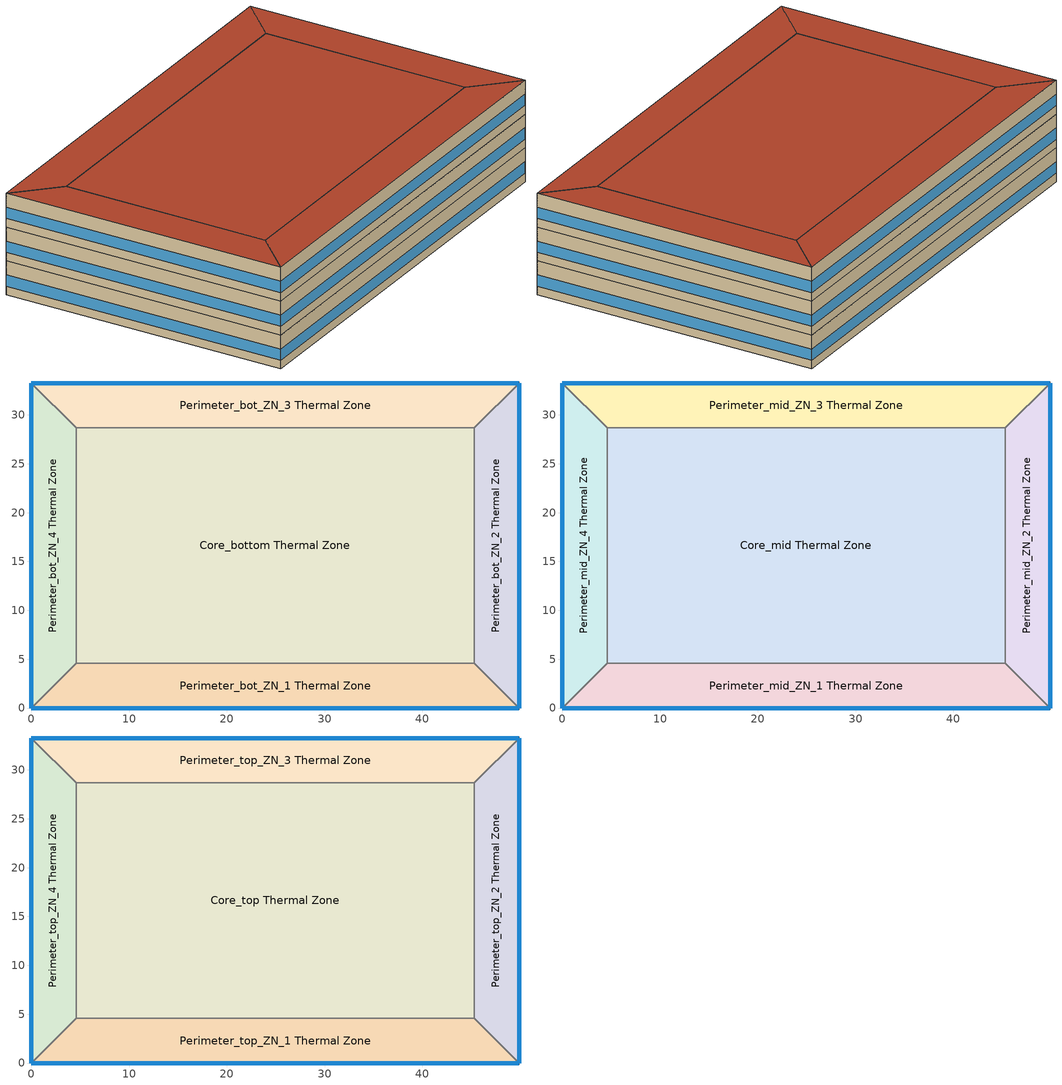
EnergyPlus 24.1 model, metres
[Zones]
Core_bottom Thermal Zone
 floor adiabatic (Interior Floor): 45.34,28.7 45.34,4.57 4.57,4.57 4.57,28.7 z0
 wall to Perimeter_bot_ZN_2 Thermal Zone (Interior Wall): 45.34,4.57 45.34,28.7 z0:3.96
 wall to Perimeter_bot_ZN_3 Thermal Zone (Interior Wall): 45.34,28.7 4.57,28.7 z0:3.96
 wall to Perimeter_bot_ZN_1 Thermal Zone (Interior Wall): 4.57,4.57 45.34,4.57 z0:3.96
 wall to Perimeter_bot_ZN_4 Thermal Zone (Interior Wall): 4.57,28.7 4.57,4.57 z0:3.96
Perimeter_bot_ZN_1 Thermal Zone
 floor ground (Perimeter_bot_ZN_1_Floor): 45.34,4.57 49.91,0 0,0 4.57,4.57 z0
 wall outside (Exterior Wall): 0,0 49.91,0 z0:3.96
 wall to Perimeter_bot_ZN_2 Thermal Zone (Interior Wall): 49.91,0 45.34,4.57 z0:3.96
 wall to Perimeter_bot_ZN_4 Thermal Zone (Interior Wall): 4.57,4.57 0,0 z0:3.96
 window (Exterior Window): 0,0 49.91,0 z1.02:2.33
Perimeter_bot_ZN_2 Thermal Zone
 floor ground (Perimeter_bot_ZN_2_Floor): 49.91,33.27 49.91,0 45.34,4.57 45.34,28.7 z0
 wall outside (Exterior Wall): 49.91,0 49.91,33.27 z0:3.96
 wall to Perimeter_bot_ZN_3 Thermal Zone (Interior Wall): 49.91,33.27 45.34,28.7 z0:3.96
 window (Exterior Window): 49.91,0 49.91,33.27 z1.02:2.33
Perimeter_bot_ZN_3 Thermal Zone
 floor ground (Perimeter_bot_ZN_3_Floor): 49.91,33.27 45.34,28.7 4.57,28.7 0,33.27 z0
 wall outside (Exterior Wall): 49.91,33.27 0,33.27 z0:3.96
 wall to Perimeter_bot_ZN_4 Thermal Zone (Interior Wall): 0,33.27 4.57,28.7 z0:3.96
 window (Exterior Window): 49.91,33.27 0,33.27 z1.02:2.33
Perimeter_bot_ZN_4 Thermal Zone
 floor ground (Perimeter_bot_ZN_4_Floor): 0,33.27 4.57,28.7 4.57,4.57 0,0 z0
 wall outside (Exterior Wall): 0,33.27 0,0 z0:3.96
 window (Exterior Window): 0,33.27 0,0 z1.02:2.33
Core_mid Thermal Zone
 floor to Core_bottom Thermal Zone (Interior Floor): 45.34,28.7 45.34,4.57 4.57,4.57 4.57,28.7 z3.96
 wall to Perimeter_mid_ZN_2 Thermal Zone (Interior Wall): 45.34,4.57 45.34,28.7 z3.96:7.92
 wall to Perimeter_mid_ZN_3 Thermal Zone (Interior Wall): 45.34,28.7 4.57,28.7 z3.96:7.92
 wall to Perimeter_mid_ZN_1 Thermal Zone (Interior Wall): 4.57,4.57 45.34,4.57 z3.96:7.92
 wall to Perimeter_mid_ZN_4 Thermal Zone (Interior Wall): 4.57,28.7 4.57,4.57 z3.96:7.92
Perimeter_mid_ZN_1 Thermal Zone
 floor to Perimeter_bot_ZN_1 Thermal Zone (Interior Floor): 45.34,4.57 49.91,0 0,0 4.57,4.57 z3.96
 wall outside (Exterior Wall): 0,0 49.91,0 z3.96:7.92
 wall to Perimeter_mid_ZN_2 Thermal Zone (Interior Wall): 49.91,0 45.34,4.57 z3.96:7.92
 wall to Perimeter_mid_ZN_4 Thermal Zone (Interior Wall): 4.57,4.57 0,0 z3.96:7.92
 window (Exterior Window): 0,0 49.91,0 z4.98:6.29
Perimeter_mid_ZN_2 Thermal Zone
 floor to Perimeter_bot_ZN_2 Thermal Zone (Interior Floor): 49.91,33.27 49.91,0 45.34,4.57 45.34,28.7 z3.96
 wall outside (Exterior Wall): 49.91,0 49.91,33.27 z3.96:7.92
 wall to Perimeter_mid_ZN_3 Thermal Zone (Interior Wall): 49.91,33.27 45.34,28.7 z3.96:7.92
 window (Exterior Window): 49.91,0 49.91,33.27 z4.98:6.29
Perimeter_mid_ZN_3 Thermal Zone
 floor to Perimeter_bot_ZN_3 Thermal Zone (Interior Floor): 49.91,33.27 45.34,28.7 4.57,28.7 0,33.27 z3.96
 wall outside (Exterior Wall): 49.91,33.27 0,33.27 z3.96:7.92
 wall to Perimeter_mid_ZN_4 Thermal Zone (Interior Wall): 0,33.27 4.57,28.7 z3.96:7.92
 window (Exterior Window): 49.91,33.27 0,33.27 z4.98:6.29
Perimeter_mid_ZN_4 Thermal Zone
 floor to Perimeter_bot_ZN_4 Thermal Zone (Interior Floor): 0,33.27 4.57,28.7 4.57,4.57 0,0 z3.96
 wall outside (Exterior Wall): 0,33.27 0,0 z3.96:7.92
 window (Exterior Window): 0,33.27 0,0 z4.98:6.29
Core_top Thermal Zone
 floor to Core_mid Thermal Zone (Interior Floor): 45.34,28.7 45.34,4.57 4.57,4.57 4.57,28.7 z7.92
 wall to Perimeter_top_ZN_2 Thermal Zone (Interior Wall): 45.34,4.57 45.34,28.7 z7.92:11.89
 wall to Perimeter_top_ZN_3 Thermal Zone (Interior Wall): 45.34,28.7 4.57,28.7 z7.92:11.89
 wall to Perimeter_top_ZN_1 Thermal Zone (Interior Wall): 4.57,4.57 45.34,4.57 z7.92:11.89
 wall to Perimeter_top_ZN_4 Thermal Zone (Interior Wall): 4.57,28.7 4.57,4.57 z7.92:11.89
 roof outside (Exterior Roof): 45.34,4.57 45.34,28.7 4.57,28.7 4.57,4.57 z11.89
Perimeter_top_ZN_1 Thermal Zone
 floor to Perimeter_mid_ZN_1 Thermal Zone (Interior Floor): 45.34,4.57 49.91,0 0,0 4.57,4.57 z7.92
 wall outside (Exterior Wall): 0,0 49.91,0 z7.92:11.89
 wall to Perimeter_top_ZN_2 Thermal Zone (Interior Wall): 49.91,0 45.34,4.57 z7.92:11.89
 wall to Perimeter_top_ZN_4 Thermal Zone (Interior Wall): 4.57,4.57 0,0 z7.92:11.89
 window (Exterior Window): 0,0 49.91,0 z8.95:10.25
 roof outside (Exterior Roof): 49.91,0 45.34,4.57 4.57,4.57 0,0 z11.89
Perimeter_top_ZN_2 Thermal Zone
 floor to Perimeter_mid_ZN_2 Thermal Zone (Interior Floor): 49.91,33.27 49.91,0 45.34,4.57 45.34,28.7 z7.92
 wall outside (Exterior Wall): 49.91,0 49.91,33.27 z7.92:11.89
 wall to Perimeter_top_ZN_3 Thermal Zone (Interior Wall): 49.91,33.27 45.34,28.7 z7.92:11.89
 window (Exterior Window): 49.91,0 49.91,33.27 z8.95:10.25
 roof outside (Exterior Roof): 49.91,0 49.91,33.27 45.34,28.7 45.34,4.57 z11.89
Perimeter_top_ZN_3 Thermal Zone
 floor to Perimeter_mid_ZN_3 Thermal Zone (Interior Floor): 49.91,33.27 45.34,28.7 4.57,28.7 0,33.27 z7.92
 wall outside (Exterior Wall): 49.91,33.27 0,33.27 z7.92:11.89
 wall to Perimeter_top_ZN_4 Thermal Zone (Interior Wall): 0,33.27 4.57,28.7 z7.92:11.89
 window (Exterior Window): 49.91,33.27 0,33.27 z8.95:10.25
 roof outside (Exterior Roof): 45.34,28.7 49.91,33.27 0,33.27 4.57,28.7 z11.89
Perimeter_top_ZN_4 Thermal Zone
 floor to Perimeter_mid_ZN_4 Thermal Zone (Interior Floor): 0,33.27 4.57,28.7 4.57,4.57 0,0 z7.92
 wall outside (Exterior Wall): 0,33.27 0,0 z7.92:11.89
 window (Exterior Window): 0,33.27 0,0 z8.95:10.25
 roof outside (Exterior Roof): 0,0 4.57,4.57 4.57,28.7 0,33.27 z11.89
[Building]
Ref Bldg Medium Office New2004_v1.3_5.0: North Axis {deg}=0; Terrain=City; Loads Convergence Tolerance Value {W}=0.04; Temperature Convergence Tolerance Value {deltaC}=0.2; Solar Distribution=FullExterior; Maximum Number of Warmup Days=25; Minimum Number of Warmup Days=6
[Site:Location]
Site:Location=Victoria; Latitude {N+ S-}=48.65; Longitude {W- E+}=-123.43; Time Zone Relative to GMT {GMT+/-}=-8; Elevation {m}=19.5
[SIZINGPERIOD:WEATHERFILECONDITIONTYPE] Use Weather File Daylight Saving Period=Yes
Name | Period Selection | Day of Week for Start Day | Use Weather File Rain and Snow Indicators
EPW_peak_cool | SummerExtreme | SummerDesignDay | Yes
EPW_peak_heat | WinterExtreme | WinterDesignDay | No
[MATERIAL] Thermal Absorptance=0.9
Name | Roughness | Thickness {m} | Conductivity {W/m-K} | Density {kg/m3} | Specific Heat {J/kg-K} | Solar Absorptance | Visible Absorptance
1/2IN Gypsum | Smooth | 0.0127 | 0.16 | 784.9 | 830 | 0.4 | 0.4
1IN Stucco | Smooth | 0.0253 | 0.6918 | 1858 | 837 | 0.7 | 0.92
Floor Mass | MediumRough | %floorThc% | 1.326 | 1400 | 1000 | 0.7 | 0.7
gypsum board | Smooth | 0.0127 | 0.16 | 800 | 1090 | 0.7 | 0.5
Roof Surface | Smooth | 0.0008 | 45.28 | 7824 | 500 | 0.7 | 0.7
Typical Roof Insulation | Smooth | %roofInsThc% | 0.049 | 265 | 836.8 | 0.7 | 0.7
Typical Wall Insulation | Smooth | %wallInsThc% | 0.049 | 265 | 836.8 | 0.7 | 0.7
Wall Mass | Rough | %wallThc% | 1.311 | 1400 | 1000 | 0.7 | 0.7
[MATERIAL:NOMASS] Roughness=Smooth; Thermal Absorptance=0.9; Solar Absorptance=0.7
Name | Thermal Resistance {m2-K/W} | Visible Absorptance
Typical Carpet Pad | 0.21648 | 0.8
Interior Insulation | 1 | 0.7
[WINDOWMATERIAL:SIMPLEGLAZINGSYSTEM]
SimpleGlazing: U-Factor {W/m2-K}=2.2; Solar Heat Gain Coefficient=%SHGCw%; Visible Transmittance=0.7
[CONSTRUCTION]
Exterior Roof: Roof Surface, Typical Roof Insulation, Wall Mass
Exterior Wall: 1IN Stucco, Typical Wall Insulation, Wall Mass, 1/2IN Gypsum
Exterior Window: SimpleGlazing
Interior Floor: Typical Carpet Pad, Floor Mass, Typical Carpet Pad
Interior Wall: gypsum board, Interior Insulation, gypsum board
[CONSTRUCTION:FFACTORGROUNDFLOOR] F-Factor {W/m-K}=0.73
Name | Area {m2} | PerimeterExposed {m}
Perimeter_bot_ZN_1_Floor; Perimeter_bot_ZN_3_Floor | 207.338 | 49.911
Perimeter_bot_ZN_2_Floor | 131.262 | 33.2738
Perimeter_bot_ZN_4_Floor | 131.254 | 33.2738
[Zone] Multiplier=1; Part of Total Floor Area=Yes
Core_bottom Thermal Zone; Core_mid Thermal Zone; Core_top Thermal Zone; Perimeter_bot_ZN_1 Thermal Zone; Perimeter_bot_ZN_2 Thermal Zone; Perimeter_bot_ZN_3 Thermal Zone; Perimeter_bot_ZN_4 Thermal Zone; Perimeter_mid_ZN_1 Thermal Zone; Perimeter_mid_ZN_2 Thermal Zone; Perimeter_mid_ZN_3 Thermal Zone; Perimeter_mid_ZN_4 Thermal Zone; Perimeter_top_ZN_1 Thermal Zone; Perimeter_top_ZN_2 Thermal Zone; Perimeter_top_ZN_3 Thermal Zone; Perimeter_top_ZN_4 Thermal Zone
[Daylighting:Controls] Lighting Control Type=Continuous; Fraction of Lights Controlled by Reference Point 1=1; Illuminance Setpoint at Reference Point 1 {lux}=500
Name | Zone or Space | Glare Calculation Daylighting Reference Point | Glare Calculation Azimuth Angle of View Direction Clockwise from Zone y-Axis {deg} | Daylighting Reference Point 1
Perimeter_bot_ZN_1 Thermal Zone DaylightingControls | Perimeter_bot_ZN_1 Thermal Zone | Daylighting Control 11 | 180 | Daylighting Control 11
Perimeter_bot_ZN_2 Thermal Zone DaylightingControls | Perimeter_bot_ZN_2 Thermal Zone | Daylighting Control 12 | 270 | Daylighting Control 12
Perimeter_bot_ZN_3 Thermal Zone DaylightingControls | Perimeter_bot_ZN_3 Thermal Zone | Daylighting Control 9 | 0 | Daylighting Control 9
Perimeter_bot_ZN_4 Thermal Zone DaylightingControls | Perimeter_bot_ZN_4 Thermal Zone | Daylighting Control 10 | 90 | Daylighting Control 10
Perimeter_mid_ZN_1 Thermal Zone DaylightingControls | Perimeter_mid_ZN_1 Thermal Zone | Daylighting Control 4 | 180 | Daylighting Control 4
Perimeter_mid_ZN_2 Thermal Zone DaylightingControls | Perimeter_mid_ZN_2 Thermal Zone | Daylighting Control 6 | 270 | Daylighting Control 6
Perimeter_mid_ZN_3 Thermal Zone DaylightingControls | Perimeter_mid_ZN_3 Thermal Zone | Daylighting Control 8 | 0 | Daylighting Control 8
Perimeter_mid_ZN_4 Thermal Zone DaylightingControls | Perimeter_mid_ZN_4 Thermal Zone | Daylighting Control 7 | 90 | Daylighting Control 7
Perimeter_top_ZN_1 Thermal Zone DaylightingControls | Perimeter_top_ZN_1 Thermal Zone | Daylighting Control 1 | 180 | Daylighting Control 1
Perimeter_top_ZN_2 Thermal Zone DaylightingControls | Perimeter_top_ZN_2 Thermal Zone | Daylighting Control 2 | 270 | Daylighting Control 2
Perimeter_top_ZN_3 Thermal Zone DaylightingControls | Perimeter_top_ZN_3 Thermal Zone | Daylighting Control 5 | 0 | Daylighting Control 5
Perimeter_top_ZN_4 Thermal Zone DaylightingControls | Perimeter_top_ZN_4 Thermal Zone | Daylighting Control 3 | 90 | Daylighting Control 3
[DESIGNSPECIFICATION:OUTDOORAIR]
Office WholeBuilding - Md Office Outdoor Air Flow: Outdoor Air Method=Sum; Outdoor Air Flow per Person {m3/s-person}=0.0025; Outdoor Air Flow per Zone Floor Area {m3/s-m2}=0.0003; Outdoor Air Flow per Zone {m3/s}=0; Outdoor Air Flow Air Changes per Hour {1/hr}=0; Outdoor Air Schedule=NECB A Fans
[DESIGNSPECIFICATION:ZONEAIRDISTRIBUTION]
Typical ZAD: Zone Air Distribution Effectiveness in Cooling Mode=1; Zone Air Distribution Effectiveness in Heating Mode=1; Zone Air Distribution Effectiveness Schedule=ZAD Schedule; Zone Secondary Recirculation Fraction=0; Minimum Zone Ventilation Efficiency=0
[SIZING:ZONE] Zone Cooling Design Supply Air Temperature Input Method=SupplyAirTemperature; Zone Cooling Design Supply Air Temperature {C}=10; Zone Heating Design Supply Air Temperature Input Method=SupplyAirTemperature; Zone Heating Design Supply Air Temperature {C}=50; Zone Cooling Design Supply Air Humidity Ratio {kgWater/kgDryAir}=0.02; Zone Heating Design Supply Air Humidity Ratio {kgWater/kgDryAir}=0.02; Design Specification Outdoor Air Object=Office WholeBuilding - Md Office Outdoor Air Flow; Zone Cooling Sizing Factor=1.25; Cooling Design Air Flow Method=DesignDay; Cooling Design Air Flow Rate {m3/s}=0; Cooling Minimum Air Flow Fraction=0; Heating Design Air Flow Method=DesignDay; Heating Design Air Flow Rate {m3/s}=0; Heating Maximum Air Flow Fraction=0; Design Specification Zone Air Distribution Object=Typical ZAD; Zone Load Sizing Method=Sensible Load Only No Latent Load; Zone Latent Cooling Design Supply Air Humidity Ratio Input Method=HumidityRatioDifference; Zone Cooling Design Supply Air Humidity Ratio Difference {kgWater/kgDryAir}=0.005; Zone Latent Heating Design Supply Air Humidity Ratio Input Method=HumidityRatioDifference; Zone Humidification Design Supply Air Humidity Ratio Difference {kgWater/kgDryAir}=0.005
Perimeter_mid_ZN_1 Thermal Zone; Perimeter_top_ZN_3 Thermal Zone; Perimeter_mid_ZN_3 Thermal Zone; Perimeter_mid_ZN_2 Thermal Zone; Core_bottom Thermal Zone; Perimeter_top_ZN_2 Thermal Zone; Perimeter_top_ZN_4 Thermal Zone; Perimeter_mid_ZN_4 Thermal Zone; Core_mid Thermal Zone; Perimeter_bot_ZN_3 Thermal Zone; Perimeter_bot_ZN_4 Thermal Zone; Perimeter_top_ZN_1 Thermal Zone; Perimeter_bot_ZN_1 Thermal Zone; Core_top Thermal Zone; Perimeter_bot_ZN_2 Thermal Zone
[ZONECONTROL:THERMOSTAT] Control Type Schedule=Thermostat Control Type 4; Control 1=All Zones Thermostat Dual Setpoint SP Control; Temperature Difference Between Cutout And Setpoint {deltaC}=0
Name | Zone or ZoneList
Perimeter_mid_ZN_1 Thermal Zone Thermostat | Perimeter_mid_ZN_1 Thermal Zone
Perimeter_top_ZN_3 Thermal Zone Thermostat | Perimeter_top_ZN_3 Thermal Zone
Perimeter_mid_ZN_3 Thermal Zone Thermostat | Perimeter_mid_ZN_3 Thermal Zone
Perimeter_mid_ZN_2 Thermal Zone Thermostat | Perimeter_mid_ZN_2 Thermal Zone
Core_bottom Thermal Zone Thermostat | Core_bottom Thermal Zone
Perimeter_top_ZN_2 Thermal Zone Thermostat | Perimeter_top_ZN_2 Thermal Zone
Perimeter_top_ZN_4 Thermal Zone Thermostat | Perimeter_top_ZN_4 Thermal Zone
Perimeter_mid_ZN_4 Thermal Zone Thermostat | Perimeter_mid_ZN_4 Thermal Zone
Core_mid Thermal Zone Thermostat | Core_mid Thermal Zone
Perimeter_bot_ZN_3 Thermal Zone Thermostat | Perimeter_bot_ZN_3 Thermal Zone
Perimeter_bot_ZN_4 Thermal Zone Thermostat | Perimeter_bot_ZN_4 Thermal Zone
Perimeter_top_ZN_1 Thermal Zone Thermostat | Perimeter_top_ZN_1 Thermal Zone
Perimeter_bot_ZN_1 Thermal Zone Thermostat | Perimeter_bot_ZN_1 Thermal Zone
Core_top Thermal Zone Thermostat | Core_top Thermal Zone
Perimeter_bot_ZN_2 Thermal Zone Thermostat | Perimeter_bot_ZN_2 Thermal Zone
[THERMOSTATSETPOINT:DUALSETPOINT]
All Zones Thermostat Dual Setpoint SP Control: Heating Setpoint Temperature Schedule=NECB A Heating; Cooling Setpoint Temperature Schedule=NECB A Cooling
[ZONEHVAC:IDEALLOADSAIRSYSTEM] Maximum Heating Supply Air Temperature {C}=50; Minimum Cooling Supply Air Temperature {C}=10; Maximum Heating Supply Air Humidity Ratio {kgWater/kgDryAir}=0.02; Minimum Cooling Supply Air Humidity Ratio {kgWater/kgDryAir}=0.02; Heating Limit=NoLimit; Cooling Limit=LimitFlowRate; Maximum Cooling Air Flow Rate {m3/s}=autosize; Dehumidification Control Type=Humidistat; Cooling Sensible Heat Ratio=0.7; Humidification Control Type=Humidistat; Design Specification Outdoor Air Object=Office WholeBuilding - Md Office Outdoor Air Flow; Demand Controlled Ventilation Type=None; Outdoor Air Economizer Type=NoEconomizer; Heat Recovery Type=Enthalpy; Sensible Heat Recovery Effectiveness=0; Latent Heat Recovery Effectiveness=0
Perimeter_mid_ZN_1 Thermal Zone Ideal Loads Air System; Perimeter_top_ZN_3 Thermal Zone Ideal Loads Air System; Perimeter_mid_ZN_3 Thermal Zone Ideal Loads Air System; Perimeter_mid_ZN_2 Thermal Zone Ideal Loads Air System; Core_bottom Thermal Zone Ideal Loads Air System; Perimeter_top_ZN_2 Thermal Zone Ideal Loads Air System; Perimeter_top_ZN_4 Thermal Zone Ideal Loads Air System; Perimeter_mid_ZN_4 Thermal Zone Ideal Loads Air System; Core_mid Thermal Zone Ideal Loads Air System; Perimeter_bot_ZN_3 Thermal Zone Ideal Loads Air System; Perimeter_bot_ZN_4 Thermal Zone Ideal Loads Air System; Perimeter_top_ZN_1 Thermal Zone Ideal Loads Air System; Perimeter_bot_ZN_1 Thermal Zone Ideal Loads Air System; Core_top Thermal Zone Ideal Loads Air System; Perimeter_bot_ZN_2 Thermal Zone Ideal Loads Air System
[Zone equipment]
Perimeter_mid_ZN_1 Thermal Zone: Perimeter_mid_ZN_1 Thermal Zone Ideal Loads Air System
Perimeter_top_ZN_3 Thermal Zone: Perimeter_top_ZN_3 Thermal Zone Ideal Loads Air System
Perimeter_mid_ZN_3 Thermal Zone: Perimeter_mid_ZN_3 Thermal Zone Ideal Loads Air System
Perimeter_mid_ZN_2 Thermal Zone: Perimeter_mid_ZN_2 Thermal Zone Ideal Loads Air System
Core_bottom Thermal Zone: Core_bottom Thermal Zone Ideal Loads Air System
Perimeter_top_ZN_2 Thermal Zone: Perimeter_top_ZN_2 Thermal Zone Ideal Loads Air System
Perimeter_top_ZN_4 Thermal Zone: Perimeter_top_ZN_4 Thermal Zone Ideal Loads Air System
Perimeter_mid_ZN_4 Thermal Zone: Perimeter_mid_ZN_4 Thermal Zone Ideal Loads Air System
Core_mid Thermal Zone: Core_mid Thermal Zone Ideal Loads Air System
Perimeter_bot_ZN_3 Thermal Zone: Perimeter_bot_ZN_3 Thermal Zone Ideal Loads Air System
Perimeter_bot_ZN_4 Thermal Zone: Perimeter_bot_ZN_4 Thermal Zone Ideal Loads Air System
Perimeter_top_ZN_1 Thermal Zone: Perimeter_top_ZN_1 Thermal Zone Ideal Loads Air System
Perimeter_bot_ZN_1 Thermal Zone: Perimeter_bot_ZN_1 Thermal Zone Ideal Loads Air System
Core_top Thermal Zone: Core_top Thermal Zone Ideal Loads Air System
Perimeter_bot_ZN_2 Thermal Zone: Perimeter_bot_ZN_2 Thermal Zone Ideal Loads Air System
[WATERHEATER:MIXED]
DHW_heater: Tank Volume {m3}=autosize; Setpoint Temperature Schedule=DHW temp; Deadband Temperature Difference {deltaC}=2; Heater Control Type=Modulate; Heater Maximum Capacity {W}=autosize; Heater Minimum Capacity {W}=0; Heater Ignition Minimum Flow Rate {m3/s}=0; Heater Ignition Delay {s}=0; Heater Fuel Type=DistrictHeatingWater; Heater Thermal Efficiency=1; Off Cycle Parasitic Fuel Consumption Rate {W}=0; Off Cycle Parasitic Heat Fraction to Tank=0; On Cycle Parasitic Fuel Consumption Rate {W}=0; On Cycle Parasitic Heat Fraction to Tank=0; Ambient Temperature Indicator=Outdoors; Off Cycle Loss Fraction to Zone=1; On Cycle Loss Fraction to Zone=1; Peak Use Flow Rate {m3/s}=%dhwRate%; Use Flow Rate Fraction Schedule=NECB A SWH; Cold Water Supply Temperature Schedule=DHW Inlet temp; Use Side Effectiveness=1; Source Side Effectiveness=1; Use Side Design Flow Rate {m3/s}=autosize; Source Side Design Flow Rate {m3/s}=autosize; Indirect Water Heating Recovery Time {hr}=1.5; Source Side Flow Control Mode=IndirectHeatPrimarySetpoint
[WATERHEATER:SIZING]
DHW_heater: Design Mode=PeakDraw; Time Storage Can Meet Peak Draw {hr}=0.5; Time for Tank Recovery {hr}=0.5; Nominal Tank Volume for Autosizing Plant Connections {m3}=1
[EnergyManagementSystem:GlobalVariable]
IDF_Name; Medium_Office
[GENERATOR:PVWATTS]
SolarPV: PVWatts Version=5; DC System Capacity {W}=10000; Module Type=Premium; Array Type=FixedRoofMounted; System Losses=0.14; Array Geometry Type=TiltAzimuth; Tilt Angle {deg}=30; Azimuth Angle {deg}=180; Ground Coverage Ratio=0.4
[ELECTRICLOADCENTER:INVERTER:PVWATTS]
PV Load Center: DC to AC Size Ratio=1.1; Inverter Efficiency=0.96
[ELECTRICLOADCENTER:GENERATORS]
PV Generator: Generator 1=SolarPV; Generator 1 Rated Electric Power Output {W}=10000000; Generator 1 Availability Schedule=Always On Schedule
[ELECTRICLOADCENTER:DISTRIBUTION]
PV Distribution: Generator List=PV Generator; Generator Operation Scheme Type=Baseload; Electrical Buss Type=AlternatingCurrent; Inverter=PV Load Center; Storage Operation Scheme=TrackFacilityElectricDemandStoreExcessOnSite; Maximum Storage State of Charge Fraction=1; Minimum Storage State of Charge Fraction=0
[SCHEDULE:COMPACT]
NECB A Fans: Through: 12/31, For: WinterDesignDay, Until: 24:00, 1, For: SummerDesignDay, Until: 24:00, 1, For: WeekDays, Until: 1:00, 0, Until: 2:00, 0, Until: 3:00, 0, Until: 4:00, 0, Until: 5:00, 0, Until: 6:00, 1, Until: 7:00, 1, Until: 8:00, 1, Until: 9:00, 1, Until: 10:00, 1, Until: 11:00, 1, Until: 12:00, 1, Until: 13:00, 1, Until: 14:00, 1, Until: 15:00, 1, Until: 16:00, 1, Until: 17:00, 1, Until: 18:00, 1, Until: 19:00, 1, Until: 20:00, 1, Until: 21:00, 0, Until: 22:00, 0, Until: 23:00, 0, Until: 24:00, 0, For: Saturday, Until: 1:00, 0, Until: 2:00, 0, Until: 3:00, 0, Until: 4:00, 0, Until: 5:00, 0, Until: 6:00, 0, Until: 7:00, 0, Until: 8:00, 0, Until: 9:00, 0, Until: 10:00, 0, Until: 11:00, 0, Until: 12:00, 0, Until: 13:00, 0, Until: 14:00, 0, Until: 15:00, 0, Until: 16:00, 0, Until: 17:00, 0, Until: 18:00, 0, Until: 19:00, 0, Until: 20:00, 0, Until: 21:00, 0, Until: 22:00, 0, Until: 23:00, 0, Until: 24:00, 0, For: Sunday AllOtherDays, Until: 1:00, 0, Until: 2:00, 0, Until: 3:00, 0, Until: 4:00, 0, Until: 5:00, 0, Until: 6:00, 0, Until: 7:00, 0, Until: 8:00, 0, Until: 9:00, 0, Until: 10:00, 0, Until: 11:00, 0, Until: 12:00, 0, Until: 13:00, 0, Until: 14:00, 0, Until: 15:00, 0, Until: 16:00, 0, Until: 17:00, 0, Until: 18:00, 0, Until: 19:00, 0, Until: 20:00, 0, Until: 21:00, 0, Until: 22:00, 0, Until: 23:00, 0, Until: 24:00, 0
NECB A Heating: Through: 12/31, For: WinterDesignDay, Until: 24:00, %THeat%, For: SummerDesignDay, Until: 24:00, %THeat%, For: WeekDays, Until: 6:00, %TSetback%, Until: 20:00, %THeat%, Until: 24:00, %TSetback%, For: Saturday, Until: 24:00, %TSetback%, For: Sunday AllOtherDays, Until: 24:00, %TSetback%
NECB A Cooling: Through: 12/31, For: WinterDesignDay, Until: 24:00, %TCool%, For: SummerDesignDay, Until: 24:00, %TCool%, For: WeekDays, Until: 6:00, %TSetup%, Until: 20:00, %TCool%, Until: 24:00, %TSetup%, For: Saturday, Until: 24:00, %TSetup%, For: Sunday AllOtherDays, Until: 24:00, %TSetup%
NECB A SWH: Through: 12/31, For: WinterDesignDay, Until: 24:00, 1, For: SummerDesignDay, Until: 24:00, 1, For: WeekDays, Until: 1:00, 0.05, Until: 2:00, 0.05, Until: 3:00, 0.05, Until: 4:00, 0.05, Until: 5:00, 0.05, Until: 6:00, 0.05, Until: 7:00, 0.1, Until: 8:00, 0.5, Until: 9:00, 0.5, Until: 10:00, 0.9, Until: 11:00, 0.9, Until: 12:00, 0.9, Until: 13:00, 0.9, Until: 14:00, 0.9, Until: 15:00, 0.9, Until: 16:00, 0.7, Until: 17:00, 0.5, Until: 18:00, 0.3, Until: 19:00, 0.2, Until: 20:00, 0.2, Until: 21:00, 0.2, Until: 22:00, 0.05, Until: 23:00, 0.05, Until: 24:00, 0.05, For: Saturday, Until: 1:00, 0.05, Until: 2:00, 0.05, Until: 3:00, 0.05, Until: 4:00, 0.05, Until: 5:00, 0.05, Until: 6:00, 0.05, Until: 7:00, 0.05, Until: 8:00, 0.05, Until: 9:00, 0.05, Until: 10:00, 0.05, Until: 11:00, 0.05, Until: 12:00, 0.05, Until: 13:00, 0.05, Until: 14:00, 0.05, Until: 15:00, 0.05, Until: 16:00, 0.05, Until: 17:00, 0.05, Until: 18:00, 0.05, Until: 19:00, 0.05, Until: 20:00, 0.05, Until: 21:00, 0.05, Until: 22:00, 0.05, Until: 23:00, 0.05, Until: 24:00, 0.05, For: Sunday AllOtherDays, Until: 1:00, 0.05, Until: 2:00, 0.05, Until: 3:00, 0.05, Until: 4:00, 0.05, Until: 5:00, 0.05, Until: 6:00, 0.05, Until: 7:00, 0.05, Until: 8:00, 0.05, Until: 9:00, 0.05, Until: 10:00, 0.05, Until: 11:00, 0.05, Until: 12:00, 0.05, Until: 13:00, 0.05, Until: 14:00, 0.05, Until: 15:00, 0.05, Until: 16:00, 0.05, Until: 17:00, 0.05, Until: 18:00, 0.05, Until: 19:00, 0.05, Until: 20:00, 0.05, Until: 21:00, 0.05, Until: 22:00, 0.05, Until: 23:00, 0.05, Until: 24:00, 0.05
[SCHEDULE:CONSTANT]
Always On Schedule: OnOff, 1
ZAD Schedule: Any Number, 1
DHW temp: Temperature, 60
DHW Inlet temp: Temperature, 10
Thermostat Control Type 4: Any Number, 4
